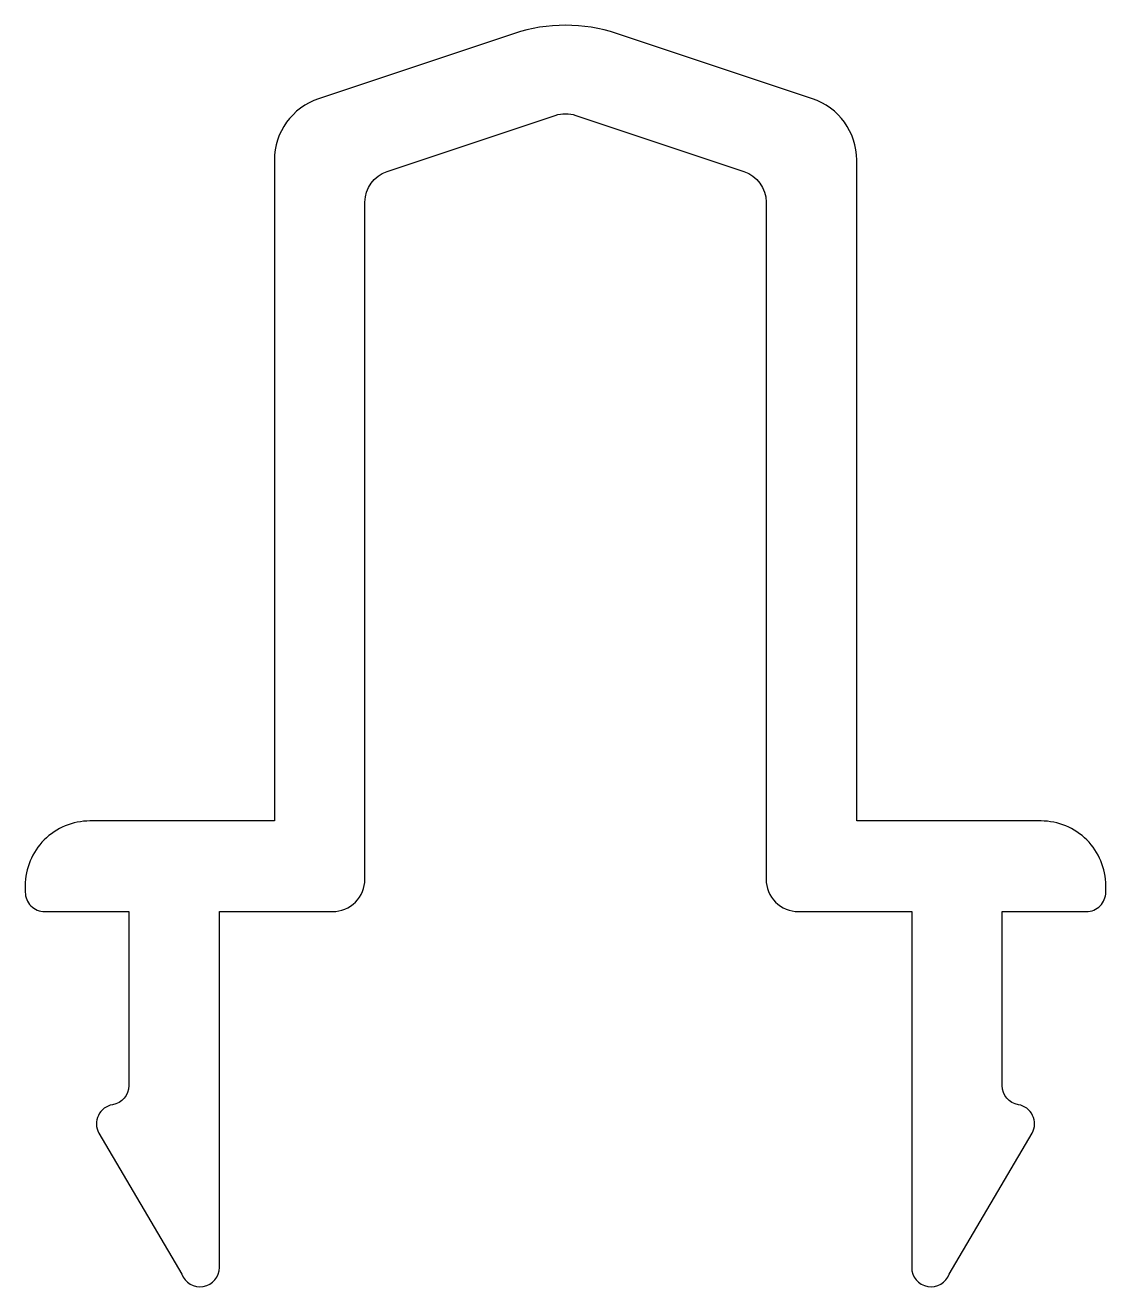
# Model space of a CAD drawing. Extents: x 179.1 to 195.8, y 227.2 to 246.7.
import ezdxf

# ---------------------------------------------------------------- set-up
doc = ezdxf.new("R2010")
doc.units = 0
doc.layers.get('0').update_dxf_attribs({"linetype": 'CONTINUOUS'})

msp = doc.modelspace()

# ---------------------------------------------------------------- linework, layer by layer
msp.add_lwpolyline([(182.117, 232.961), (183.867, 232.961, 0.414214), (184.367, 233.461), (184.367, 243.927, -0.322823), (184.709, 244.401), (187.309, 245.268, -0.162278), (187.625, 245.268), (190.225, 244.401, -0.322823), (190.567, 243.927), (190.567, 233.461, 0.414214), (191.067, 232.961), (192.817, 232.961), (192.817, 227.461, 0.8391), (193.399, 227.358), (194.681, 229.537, 0.513552), (194.467, 229.975, -0.365977), (194.217, 230.271), (194.217, 232.961), (195.517, 232.961, 0.414214), (195.817, 233.261), (195.817, 233.361, 0.414214), (194.817, 234.361), (191.967, 234.361), (191.967, 244.576, 0.322823), (191.283, 245.524), (188.257, 246.533, 0.162278), (186.676, 246.533), (183.651, 245.524, 0.322823), (182.967, 244.576), (182.967, 234.361), (180.117, 234.361, 0.414214), (179.117, 233.361), (179.117, 233.261, 0.414214), (179.417, 232.961), (180.717, 232.961), (180.717, 230.271, -0.365977), (180.467, 229.975, 0.513552), (180.253, 229.537), (181.535, 227.358, 0.8391), (182.117, 227.461)], format="xyb", close=True)

doc.saveas('drawing.dxf')
